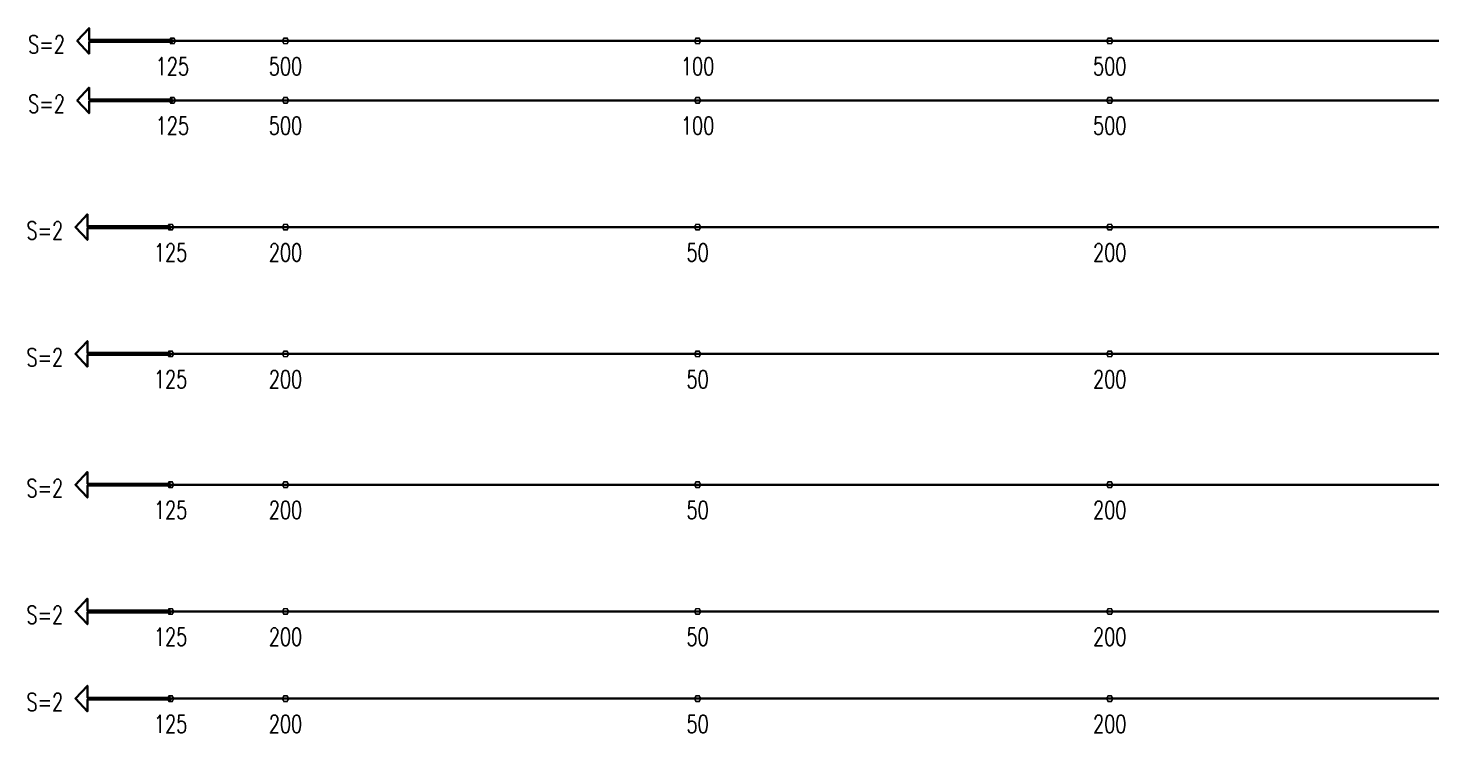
# Model space of a CAD drawing. Header units: millimetres. Extents: x 118516 to 587758, y -25561 to 50684.
# Drawn here: x 399802 to 417516, y 29767 to 38662 of the extents above; entities that cross this region are included whole.
import ezdxf

# ---------------------------------------------------------------- set-up
doc = ezdxf.new("R2010")
doc.units = ezdxf.units.MM
doc.layers.add('Current plane_Column', color=7, linetype='Continuous', true_color=0x4b00ff)
doc.layers.add('NDC_S-TENDON', color=6, linetype='Continuous', lineweight=35)
doc.layers.add('NDC_S_ANNO', color=7, linetype='Continuous', lineweight=20)
doc.styles.add('NDC_ANNO', font='', dxfattribs={"width": 0.8})
doc.styles.get('NDC_ANNO').set_extended_font_data('Dotum')

# ---------------------------------------------------------------- blocks, each defined once
blk = doc.blocks.new('HTB TDX')
at = {"layer": 'NDC_S-TENDON', "linetype": 'Continuous', "elevation": -173}
for points in [[(19022, 29012), (17972, 29012), (17972, 29162), (17822, 29000), (17972, 28838), (17972, 28988), (19022, 28988)], [(19022, 28262), (17972, 28262), (17972, 28412), (17822, 28250), (17972, 28088), (17972, 28238), (19022, 28238)]]:
    blk.add_lwpolyline(points, close=True, dxfattribs=at)
at = {"layer": 'NDC_S-TENDON', "linetype": 'Continuous'}
for points, elevation in [([(19062, 29000, 20, 20, 0), (19042, 29035, 20, 20, 0), (19002, 29035, 20, 20, 0), (18982, 29000, 20, 20, 0), (19002, 28965, 20, 20, 0), (19042, 28965, 20, 20, 0)], -173), ([(19062, 29000, 20, 20, 0), (19042, 29035, 20, 20, 0), (19002, 29035, 20, 20, 0), (18982, 29000, 20, 20, 0), (19002, 28965, 20, 20, 0), (19042, 28965, 20, 20, 0)], -173), ([(20490, 29000, 20, 20, 0), (20470, 29035, 20, 20, 0), (20430, 29035, 20, 20, 0), (20410, 29000, 20, 20, 0), (20430, 28965, 20, 20, 0), (20470, 28965, 20, 20, 0)], 3600), ([(20490, 29000, 20, 20, 0), (20470, 29035, 20, 20, 0), (20430, 29035, 20, 20, 0), (20410, 29000, 20, 20, 0), (20430, 28965, 20, 20, 0), (20470, 28965, 20, 20, 0)], 3600), ([(20490, 29000, 20, 20, 0), (20470, 29035, 20, 20, 0), (20430, 29035, 20, 20, 0), (20410, 29000, 20, 20, 0), (20430, 28965, 20, 20, 0), (20470, 28965, 20, 20, 0)], 3600), ([(20490, 29000, 20, 20, 0), (20470, 29035, 20, 20, 0), (20430, 29035, 20, 20, 0), (20410, 29000, 20, 20, 0), (20430, 28965, 20, 20, 0), (20470, 28965, 20, 20, 0)], 3600), ([(25690, 29000, 20, 20, 0), (25670, 29035, 20, 20, 0), (25630, 29035, 20, 20, 0), (25610, 29000, 20, 20, 0), (25630, 28965, 20, 20, 0), (25670, 28965, 20, 20, 0)], 3200), ([(25690, 29000, 20, 20, 0), (25670, 29035, 20, 20, 0), (25630, 29035, 20, 20, 0), (25610, 29000, 20, 20, 0), (25630, 28965, 20, 20, 0), (25670, 28965, 20, 20, 0)], 3200), ([(30890, 29000, 20, 20, 0), (30870, 29035, 20, 20, 0), (30830, 29035, 20, 20, 0), (30810, 29000, 20, 20, 0), (30830, 28965, 20, 20, 0), (30870, 28965, 20, 20, 0)], 3600), ([(30890, 29000, 20, 20, 0), (30870, 29035, 20, 20, 0), (30830, 29035, 20, 20, 0), (30810, 29000, 20, 20, 0), (30830, 28965, 20, 20, 0), (30870, 28965, 20, 20, 0)], 3600), ([(30890, 29000, 20, 20, 0), (30870, 29035, 20, 20, 0), (30830, 29035, 20, 20, 0), (30810, 29000, 20, 20, 0), (30830, 28965, 20, 20, 0), (30870, 28965, 20, 20, 0)], 3600), ([(30890, 29000, 20, 20, 0), (30870, 29035, 20, 20, 0), (30830, 29035, 20, 20, 0), (30810, 29000, 20, 20, 0), (30830, 28965, 20, 20, 0), (30870, 28965, 20, 20, 0)], 3600), ([(19062, 28250, 20, 20, 0), (19042, 28285, 20, 20, 0), (19002, 28285, 20, 20, 0), (18982, 28250, 20, 20, 0), (19002, 28215, 20, 20, 0), (19042, 28215, 20, 20, 0)], -173), ([(19062, 28250, 20, 20, 0), (19042, 28285, 20, 20, 0), (19002, 28285, 20, 20, 0), (18982, 28250, 20, 20, 0), (19002, 28215, 20, 20, 0), (19042, 28215, 20, 20, 0)], -173), ([(20490, 28250, 20, 20, 0), (20470, 28285, 20, 20, 0), (20430, 28285, 20, 20, 0), (20410, 28250, 20, 20, 0), (20430, 28215, 20, 20, 0), (20470, 28215, 20, 20, 0)], 3600), ([(20490, 28250, 20, 20, 0), (20470, 28285, 20, 20, 0), (20430, 28285, 20, 20, 0), (20410, 28250, 20, 20, 0), (20430, 28215, 20, 20, 0), (20470, 28215, 20, 20, 0)], 3600), ([(20490, 28250, 20, 20, 0), (20470, 28285, 20, 20, 0), (20430, 28285, 20, 20, 0), (20410, 28250, 20, 20, 0), (20430, 28215, 20, 20, 0), (20470, 28215, 20, 20, 0)], 3600), ([(20490, 28250, 20, 20, 0), (20470, 28285, 20, 20, 0), (20430, 28285, 20, 20, 0), (20410, 28250, 20, 20, 0), (20430, 28215, 20, 20, 0), (20470, 28215, 20, 20, 0)], 3600), ([(25690, 28250, 20, 20, 0), (25670, 28285, 20, 20, 0), (25630, 28285, 20, 20, 0), (25610, 28250, 20, 20, 0), (25630, 28215, 20, 20, 0), (25670, 28215, 20, 20, 0)], 3200), ([(25690, 28250, 20, 20, 0), (25670, 28285, 20, 20, 0), (25630, 28285, 20, 20, 0), (25610, 28250, 20, 20, 0), (25630, 28215, 20, 20, 0), (25670, 28215, 20, 20, 0)], 3200), ([(30890, 28250, 20, 20, 0), (30870, 28285, 20, 20, 0), (30830, 28285, 20, 20, 0), (30810, 28250, 20, 20, 0), (30830, 28215, 20, 20, 0), (30870, 28215, 20, 20, 0)], 3600), ([(30890, 28250, 20, 20, 0), (30870, 28285, 20, 20, 0), (30830, 28285, 20, 20, 0), (30810, 28250, 20, 20, 0), (30830, 28215, 20, 20, 0), (30870, 28215, 20, 20, 0)], 3600), ([(30890, 28250, 20, 20, 0), (30870, 28285, 20, 20, 0), (30830, 28285, 20, 20, 0), (30810, 28250, 20, 20, 0), (30830, 28215, 20, 20, 0), (30870, 28215, 20, 20, 0)], 3600), ([(30890, 28250, 20, 20, 0), (30870, 28285, 20, 20, 0), (30830, 28285, 20, 20, 0), (30810, 28250, 20, 20, 0), (30830, 28215, 20, 20, 0), (30870, 28215, 20, 20, 0)], 3600), ([(20490, 26650, 20, 20, 0), (20470, 26685, 20, 20, 0), (20430, 26685, 20, 20, 0), (20410, 26650, 20, 20, 0), (20430, 26615, 20, 20, 0), (20470, 26615, 20, 20, 0)], 3650), ([(20490, 26650, 20, 20, 0), (20470, 26685, 20, 20, 0), (20430, 26685, 20, 20, 0), (20410, 26650, 20, 20, 0), (20430, 26615, 20, 20, 0), (20470, 26615, 20, 20, 0)], 3650), ([(20490, 26650, 20, 20, 0), (20470, 26685, 20, 20, 0), (20430, 26685, 20, 20, 0), (20410, 26650, 20, 20, 0), (20430, 26615, 20, 20, 0), (20470, 26615, 20, 20, 0)], 3650), ([(20490, 26650, 20, 20, 0), (20470, 26685, 20, 20, 0), (20430, 26685, 20, 20, 0), (20410, 26650, 20, 20, 0), (20430, 26615, 20, 20, 0), (20470, 26615, 20, 20, 0)], 3650), ([(25690, 26650, 20, 20, 0), (25670, 26685, 20, 20, 0), (25630, 26685, 20, 20, 0), (25610, 26650, 20, 20, 0), (25630, 26615, 20, 20, 0), (25670, 26615, 20, 20, 0)], 3500), ([(25690, 26650, 20, 20, 0), (25670, 26685, 20, 20, 0), (25630, 26685, 20, 20, 0), (25610, 26650, 20, 20, 0), (25630, 26615, 20, 20, 0), (25670, 26615, 20, 20, 0)], 3500), ([(30890, 26650, 20, 20, 0), (30870, 26685, 20, 20, 0), (30830, 26685, 20, 20, 0), (30810, 26650, 20, 20, 0), (30830, 26615, 20, 20, 0), (30870, 26615, 20, 20, 0)], 3650), ([(30890, 26650, 20, 20, 0), (30870, 26685, 20, 20, 0), (30830, 26685, 20, 20, 0), (30810, 26650, 20, 20, 0), (30830, 26615, 20, 20, 0), (30870, 26615, 20, 20, 0)], 3650), ([(30890, 26650, 20, 20, 0), (30870, 26685, 20, 20, 0), (30830, 26685, 20, 20, 0), (30810, 26650, 20, 20, 0), (30830, 26615, 20, 20, 0), (30870, 26615, 20, 20, 0)], 3650), ([(30890, 26650, 20, 20, 0), (30870, 26685, 20, 20, 0), (30830, 26685, 20, 20, 0), (30810, 26650, 20, 20, 0), (30830, 26615, 20, 20, 0), (30870, 26615, 20, 20, 0)], 3650), ([(20490, 25050, 20, 20, 0), (20470, 25085, 20, 20, 0), (20430, 25085, 20, 20, 0), (20410, 25050, 20, 20, 0), (20430, 25015, 20, 20, 0), (20470, 25015, 20, 20, 0)], 3650), ([(20490, 25050, 20, 20, 0), (20470, 25085, 20, 20, 0), (20430, 25085, 20, 20, 0), (20410, 25050, 20, 20, 0), (20430, 25015, 20, 20, 0), (20470, 25015, 20, 20, 0)], 3650), ([(20490, 25050, 20, 20, 0), (20470, 25085, 20, 20, 0), (20430, 25085, 20, 20, 0), (20410, 25050, 20, 20, 0), (20430, 25015, 20, 20, 0), (20470, 25015, 20, 20, 0)], 3650), ([(20490, 25050, 20, 20, 0), (20470, 25085, 20, 20, 0), (20430, 25085, 20, 20, 0), (20410, 25050, 20, 20, 0), (20430, 25015, 20, 20, 0), (20470, 25015, 20, 20, 0)], 3650), ([(25690, 25050, 20, 20, 0), (25670, 25085, 20, 20, 0), (25630, 25085, 20, 20, 0), (25610, 25050, 20, 20, 0), (25630, 25015, 20, 20, 0), (25670, 25015, 20, 20, 0)], 3500), ([(25690, 25050, 20, 20, 0), (25670, 25085, 20, 20, 0), (25630, 25085, 20, 20, 0), (25610, 25050, 20, 20, 0), (25630, 25015, 20, 20, 0), (25670, 25015, 20, 20, 0)], 3500), ([(30890, 25050, 20, 20, 0), (30870, 25085, 20, 20, 0), (30830, 25085, 20, 20, 0), (30810, 25050, 20, 20, 0), (30830, 25015, 20, 20, 0), (30870, 25015, 20, 20, 0)], 3650), ([(30890, 25050, 20, 20, 0), (30870, 25085, 20, 20, 0), (30830, 25085, 20, 20, 0), (30810, 25050, 20, 20, 0), (30830, 25015, 20, 20, 0), (30870, 25015, 20, 20, 0)], 3650), ([(30890, 25050, 20, 20, 0), (30870, 25085, 20, 20, 0), (30830, 25085, 20, 20, 0), (30810, 25050, 20, 20, 0), (30830, 25015, 20, 20, 0), (30870, 25015, 20, 20, 0)], 3650), ([(30890, 25050, 20, 20, 0), (30870, 25085, 20, 20, 0), (30830, 25085, 20, 20, 0), (30810, 25050, 20, 20, 0), (30830, 25015, 20, 20, 0), (30870, 25015, 20, 20, 0)], 3650), ([(20490, 23400, 20, 20, 0), (20470, 23435, 20, 20, 0), (20430, 23435, 20, 20, 0), (20410, 23400, 20, 20, 0), (20430, 23365, 20, 20, 0), (20470, 23365, 20, 20, 0)], 3650), ([(20490, 23400, 20, 20, 0), (20470, 23435, 20, 20, 0), (20430, 23435, 20, 20, 0), (20410, 23400, 20, 20, 0), (20430, 23365, 20, 20, 0), (20470, 23365, 20, 20, 0)], 3650), ([(20490, 23400, 20, 20, 0), (20470, 23435, 20, 20, 0), (20430, 23435, 20, 20, 0), (20410, 23400, 20, 20, 0), (20430, 23365, 20, 20, 0), (20470, 23365, 20, 20, 0)], 3650), ([(20490, 23400, 20, 20, 0), (20470, 23435, 20, 20, 0), (20430, 23435, 20, 20, 0), (20410, 23400, 20, 20, 0), (20430, 23365, 20, 20, 0), (20470, 23365, 20, 20, 0)], 3650), ([(25690, 23400, 20, 20, 0), (25670, 23435, 20, 20, 0), (25630, 23435, 20, 20, 0), (25610, 23400, 20, 20, 0), (25630, 23365, 20, 20, 0), (25670, 23365, 20, 20, 0)], 3500), ([(25690, 23400, 20, 20, 0), (25670, 23435, 20, 20, 0), (25630, 23435, 20, 20, 0), (25610, 23400, 20, 20, 0), (25630, 23365, 20, 20, 0), (25670, 23365, 20, 20, 0)], 3500), ([(30890, 23400, 20, 20, 0), (30870, 23435, 20, 20, 0), (30830, 23435, 20, 20, 0), (30810, 23400, 20, 20, 0), (30830, 23365, 20, 20, 0), (30870, 23365, 20, 20, 0)], 3650), ([(30890, 23400, 20, 20, 0), (30870, 23435, 20, 20, 0), (30830, 23435, 20, 20, 0), (30810, 23400, 20, 20, 0), (30830, 23365, 20, 20, 0), (30870, 23365, 20, 20, 0)], 3650), ([(30890, 23400, 20, 20, 0), (30870, 23435, 20, 20, 0), (30830, 23435, 20, 20, 0), (30810, 23400, 20, 20, 0), (30830, 23365, 20, 20, 0), (30870, 23365, 20, 20, 0)], 3650), ([(30890, 23400, 20, 20, 0), (30870, 23435, 20, 20, 0), (30830, 23435, 20, 20, 0), (30810, 23400, 20, 20, 0), (30830, 23365, 20, 20, 0), (30870, 23365, 20, 20, 0)], 3650), ([(20490, 21800, 20, 20, 0), (20470, 21835, 20, 20, 0), (20430, 21835, 20, 20, 0), (20410, 21800, 20, 20, 0), (20430, 21765, 20, 20, 0), (20470, 21765, 20, 20, 0)], 3650), ([(20490, 21800, 20, 20, 0), (20470, 21835, 20, 20, 0), (20430, 21835, 20, 20, 0), (20410, 21800, 20, 20, 0), (20430, 21765, 20, 20, 0), (20470, 21765, 20, 20, 0)], 3650), ([(20490, 21800, 20, 20, 0), (20470, 21835, 20, 20, 0), (20430, 21835, 20, 20, 0), (20410, 21800, 20, 20, 0), (20430, 21765, 20, 20, 0), (20470, 21765, 20, 20, 0)], 3650), ([(20490, 21800, 20, 20, 0), (20470, 21835, 20, 20, 0), (20430, 21835, 20, 20, 0), (20410, 21800, 20, 20, 0), (20430, 21765, 20, 20, 0), (20470, 21765, 20, 20, 0)], 3650), ([(25690, 21800, 20, 20, 0), (25670, 21835, 20, 20, 0), (25630, 21835, 20, 20, 0), (25610, 21800, 20, 20, 0), (25630, 21765, 20, 20, 0), (25670, 21765, 20, 20, 0)], 3500), ([(25690, 21800, 20, 20, 0), (25670, 21835, 20, 20, 0), (25630, 21835, 20, 20, 0), (25610, 21800, 20, 20, 0), (25630, 21765, 20, 20, 0), (25670, 21765, 20, 20, 0)], 3500), ([(30890, 21800, 20, 20, 0), (30870, 21835, 20, 20, 0), (30830, 21835, 20, 20, 0), (30810, 21800, 20, 20, 0), (30830, 21765, 20, 20, 0), (30870, 21765, 20, 20, 0)], 3650), ([(30890, 21800, 20, 20, 0), (30870, 21835, 20, 20, 0), (30830, 21835, 20, 20, 0), (30810, 21800, 20, 20, 0), (30830, 21765, 20, 20, 0), (30870, 21765, 20, 20, 0)], 3650), ([(30890, 21800, 20, 20, 0), (30870, 21835, 20, 20, 0), (30830, 21835, 20, 20, 0), (30810, 21800, 20, 20, 0), (30830, 21765, 20, 20, 0), (30870, 21765, 20, 20, 0)], 3650), ([(30890, 21800, 20, 20, 0), (30870, 21835, 20, 20, 0), (30830, 21835, 20, 20, 0), (30810, 21800, 20, 20, 0), (30830, 21765, 20, 20, 0), (30870, 21765, 20, 20, 0)], 3650), ([(20490, 20700, 20, 20, 0), (20470, 20735, 20, 20, 0), (20430, 20735, 20, 20, 0), (20410, 20700, 20, 20, 0), (20430, 20665, 20, 20, 0), (20470, 20665, 20, 20, 0)], 3650), ([(20490, 20700, 20, 20, 0), (20470, 20735, 20, 20, 0), (20430, 20735, 20, 20, 0), (20410, 20700, 20, 20, 0), (20430, 20665, 20, 20, 0), (20470, 20665, 20, 20, 0)], 3650), ([(20490, 20700, 20, 20, 0), (20470, 20735, 20, 20, 0), (20430, 20735, 20, 20, 0), (20410, 20700, 20, 20, 0), (20430, 20665, 20, 20, 0), (20470, 20665, 20, 20, 0)], 3650), ([(20490, 20700, 20, 20, 0), (20470, 20735, 20, 20, 0), (20430, 20735, 20, 20, 0), (20410, 20700, 20, 20, 0), (20430, 20665, 20, 20, 0), (20470, 20665, 20, 20, 0)], 3650), ([(25690, 20700, 20, 20, 0), (25670, 20735, 20, 20, 0), (25630, 20735, 20, 20, 0), (25610, 20700, 20, 20, 0), (25630, 20665, 20, 20, 0), (25670, 20665, 20, 20, 0)], 3500), ([(25690, 20700, 20, 20, 0), (25670, 20735, 20, 20, 0), (25630, 20735, 20, 20, 0), (25610, 20700, 20, 20, 0), (25630, 20665, 20, 20, 0), (25670, 20665, 20, 20, 0)], 3500), ([(30890, 20700, 20, 20, 0), (30870, 20735, 20, 20, 0), (30830, 20735, 20, 20, 0), (30810, 20700, 20, 20, 0), (30830, 20665, 20, 20, 0), (30870, 20665, 20, 20, 0)], 3650), ([(30890, 20700, 20, 20, 0), (30870, 20735, 20, 20, 0), (30830, 20735, 20, 20, 0), (30810, 20700, 20, 20, 0), (30830, 20665, 20, 20, 0), (30870, 20665, 20, 20, 0)], 3650), ([(30890, 20700, 20, 20, 0), (30870, 20735, 20, 20, 0), (30830, 20735, 20, 20, 0), (30810, 20700, 20, 20, 0), (30830, 20665, 20, 20, 0), (30870, 20665, 20, 20, 0)], 3650), ([(30890, 20700, 20, 20, 0), (30870, 20735, 20, 20, 0), (30830, 20735, 20, 20, 0), (30810, 20700, 20, 20, 0), (30830, 20665, 20, 20, 0), (30870, 20665, 20, 20, 0)], 3650)]:
    blk.add_lwpolyline(points, format="xyseb", close=True, dxfattribs=dict(at, elevation=elevation))
for points in [[(19000, 26662), (17950, 26662), (17950, 26812), (17800, 26650), (17950, 26488), (17950, 26638), (19000, 26638)], [(19000, 25062), (17950, 25062), (17950, 25212), (17800, 25050), (17950, 24888), (17950, 25038), (19000, 25038)], [(19000, 23412), (17950, 23412), (17950, 23562), (17800, 23400), (17950, 23238), (17950, 23388), (19000, 23388)], [(19000, 21812), (17950, 21812), (17950, 21962), (17800, 21800), (17950, 21638), (17950, 21788), (19000, 21788)], [(19000, 20712), (17950, 20712), (17950, 20862), (17800, 20700), (17950, 20538), (17950, 20688), (19000, 20688)]]:
    blk.add_lwpolyline(points, close=True, dxfattribs=at)
for points in [[(19040, 26650, 20, 20, 0), (19020, 26685, 20, 20, 0), (18980, 26685, 20, 20, 0), (18960, 26650, 20, 20, 0), (18980, 26615, 20, 20, 0), (19020, 26615, 20, 20, 0)], [(19040, 26650, 20, 20, 0), (19020, 26685, 20, 20, 0), (18980, 26685, 20, 20, 0), (18960, 26650, 20, 20, 0), (18980, 26615, 20, 20, 0), (19020, 26615, 20, 20, 0)], [(19040, 25050, 20, 20, 0), (19020, 25085, 20, 20, 0), (18980, 25085, 20, 20, 0), (18960, 25050, 20, 20, 0), (18980, 25015, 20, 20, 0), (19020, 25015, 20, 20, 0)], [(19040, 25050, 20, 20, 0), (19020, 25085, 20, 20, 0), (18980, 25085, 20, 20, 0), (18960, 25050, 20, 20, 0), (18980, 25015, 20, 20, 0), (19020, 25015, 20, 20, 0)], [(19040, 23400, 20, 20, 0), (19020, 23435, 20, 20, 0), (18980, 23435, 20, 20, 0), (18960, 23400, 20, 20, 0), (18980, 23365, 20, 20, 0), (19020, 23365, 20, 20, 0)], [(19040, 23400, 20, 20, 0), (19020, 23435, 20, 20, 0), (18980, 23435, 20, 20, 0), (18960, 23400, 20, 20, 0), (18980, 23365, 20, 20, 0), (19020, 23365, 20, 20, 0)], [(19040, 21800, 20, 20, 0), (19020, 21835, 20, 20, 0), (18980, 21835, 20, 20, 0), (18960, 21800, 20, 20, 0), (18980, 21765, 20, 20, 0), (19020, 21765, 20, 20, 0)], [(19040, 21800, 20, 20, 0), (19020, 21835, 20, 20, 0), (18980, 21835, 20, 20, 0), (18960, 21800, 20, 20, 0), (18980, 21765, 20, 20, 0), (19020, 21765, 20, 20, 0)], [(19040, 20700, 20, 20, 0), (19020, 20735, 20, 20, 0), (18980, 20735, 20, 20, 0), (18960, 20700, 20, 20, 0), (18980, 20665, 20, 20, 0), (19020, 20665, 20, 20, 0)], [(19040, 20700, 20, 20, 0), (19020, 20735, 20, 20, 0), (18980, 20735, 20, 20, 0), (18960, 20700, 20, 20, 0), (18980, 20665, 20, 20, 0), (19020, 20665, 20, 20, 0)]]:
    blk.add_lwpolyline(points, format="xyseb", close=True, dxfattribs=at)
for points in [[(19000, 29000, 6896), (19730, 29000, 6952), (18370, 29000, 3440), (19063, 29000, 3529), (19757, 29000, 3582), (20450, 29000, 3600)], [(20450, 29000, 3600), (21143, 29000, 3582), (21837, 29000, 3529), (22530, 29000, 3440), (23570, 29000, 3307), (24610, 29000, 3227), (25650, 29000, 3200), (26690, 29000, 3227), (27730, 29000, 3307), (28770, 29000, 3440), (29463, 29000, 3529), (30157, 29000, 3582), (30850, 29000, 3600)], [(30850, 29000, 3600), (31543, 29000, 3582), (32237, 29000, 3529), (32930, 29000, 3440), (33710, 29000, 3335), (34490, 29000, 3260), (35270, 29000, 3215), (36050, 29000, 3200), (36830, 29000, 3215), (37610, 29000, 3260), (38390, 29000, 3335), (39170, 29000, 3440), (39863, 29000, 3529), (40557, 29000, 3582), (41250, 29000, 3600)], [(19000, 28250, 6896), (19730, 28250, 6952), (18370, 28250, 3440), (19063, 28250, 3529), (19757, 28250, 3582), (20450, 28250, 3600)], [(20450, 28250, 3600), (21143, 28250, 3582), (21837, 28250, 3529), (22530, 28250, 3440), (23570, 28250, 3307), (24610, 28250, 3227), (25650, 28250, 3200), (26690, 28250, 3227), (27730, 28250, 3307), (28770, 28250, 3440), (29463, 28250, 3529), (30157, 28250, 3582), (30850, 28250, 3600)], [(30850, 28250, 3600), (31543, 28250, 3582), (32237, 28250, 3529), (32930, 28250, 3440), (33710, 28250, 3335), (34490, 28250, 3260), (35270, 28250, 3215), (36050, 28250, 3200), (36830, 28250, 3215), (37610, 28250, 3260), (38390, 28250, 3335), (39170, 28250, 3440), (39863, 28250, 3529), (40557, 28250, 3582), (41250, 28250, 3600)], [(19000, 26650, 7165), (19730, 26650, 7186), (18370, 26650, 3590), (19063, 26650, 3623), (19757, 26650, 3643), (20450, 26650, 3650)], [(20450, 26650, 3650), (21143, 26650, 3643), (21837, 26650, 3623), (22530, 26650, 3590), (23570, 26650, 3540), (24610, 26650, 3510), (25650, 26650, 3500), (26690, 26650, 3510), (27730, 26650, 3540), (28770, 26650, 3590), (29463, 26650, 3623), (30157, 26650, 3643), (30850, 26650, 3650)], [(30850, 26650, 3650), (31543, 26650, 3643), (32237, 26650, 3623), (32930, 26650, 3590), (33710, 26650, 3551), (34490, 26650, 3522), (35270, 26650, 3506), (36050, 26650, 3500), (36830, 26650, 3506), (37610, 26650, 3522), (38390, 26650, 3551), (39170, 26650, 3590), (39863, 26650, 3623), (40557, 26650, 3643), (41250, 26650, 3650)], [(19000, 25050, 7165), (19730, 25050, 7186), (18370, 25050, 3590), (19063, 25050, 3623), (19757, 25050, 3643), (20450, 25050, 3650)], [(20450, 25050, 3650), (21143, 25050, 3643), (21837, 25050, 3623), (22530, 25050, 3590), (23570, 25050, 3540), (24610, 25050, 3510), (25650, 25050, 3500), (26690, 25050, 3510), (27730, 25050, 3540), (28770, 25050, 3590), (29463, 25050, 3623), (30157, 25050, 3643), (30850, 25050, 3650)], [(30850, 25050, 3650), (31543, 25050, 3643), (32237, 25050, 3623), (32930, 25050, 3590), (33710, 25050, 3551), (34490, 25050, 3522), (35270, 25050, 3506), (36050, 25050, 3500), (36830, 25050, 3506), (37610, 25050, 3522), (38390, 25050, 3551), (39170, 25050, 3590), (39863, 25050, 3623), (40557, 25050, 3643), (41250, 25050, 3650)], [(19000, 23400, 7165), (19730, 23400, 7186), (18370, 23400, 3590), (19063, 23400, 3623), (19757, 23400, 3643), (20450, 23400, 3650)], [(20450, 23400, 3650), (21143, 23400, 3643), (21837, 23400, 3623), (22530, 23400, 3590), (23570, 23400, 3540), (24610, 23400, 3510), (25650, 23400, 3500), (26690, 23400, 3510), (27730, 23400, 3540), (28770, 23400, 3590), (29463, 23400, 3623), (30157, 23400, 3643), (30850, 23400, 3650)], [(30850, 23400, 3650), (31543, 23400, 3643), (32237, 23400, 3623), (32930, 23400, 3590), (33710, 23400, 3551), (34490, 23400, 3522), (35270, 23400, 3506), (36050, 23400, 3500), (36830, 23400, 3506), (37610, 23400, 3522), (38390, 23400, 3551), (39170, 23400, 3590), (39863, 23400, 3623), (40557, 23400, 3643), (41250, 23400, 3650)], [(19000, 21800, 7165), (19730, 21800, 7186), (18370, 21800, 3590), (19063, 21800, 3623), (19757, 21800, 3643), (20450, 21800, 3650)], [(20450, 21800, 3650), (21143, 21800, 3643), (21837, 21800, 3623), (22530, 21800, 3590), (23570, 21800, 3540), (24610, 21800, 3510), (25650, 21800, 3500), (26690, 21800, 3510), (27730, 21800, 3540), (28770, 21800, 3590), (29463, 21800, 3623), (30157, 21800, 3643), (30850, 21800, 3650)], [(30850, 21800, 3650), (31543, 21800, 3643), (32237, 21800, 3623), (32930, 21800, 3590), (33710, 21800, 3551), (34490, 21800, 3522), (35270, 21800, 3506), (36050, 21800, 3500), (36830, 21800, 3506), (37610, 21800, 3522), (38390, 21800, 3551), (39170, 21800, 3590), (39863, 21800, 3623), (40557, 21800, 3643), (41250, 21800, 3650)], [(19000, 20700, 7165), (19730, 20700, 7186), (18370, 20700, 3590), (19063, 20700, 3623), (19757, 20700, 3643), (20450, 20700, 3650)], [(20450, 20700, 3650), (21143, 20700, 3643), (21837, 20700, 3623), (22530, 20700, 3590), (23570, 20700, 3540), (24610, 20700, 3510), (25650, 20700, 3500), (26690, 20700, 3510), (27730, 20700, 3540), (28770, 20700, 3590), (29463, 20700, 3623), (30157, 20700, 3643), (30850, 20700, 3650)], [(30850, 20700, 3650), (31543, 20700, 3643), (32237, 20700, 3623), (32930, 20700, 3590), (33710, 20700, 3551), (34490, 20700, 3522), (35270, 20700, 3506), (36050, 20700, 3500), (36830, 20700, 3506), (37610, 20700, 3522), (38390, 20700, 3551), (39170, 20700, 3590), (39863, 20700, 3623), (40557, 20700, 3643), (41250, 20700, 3650)]]:
    blk.add_polyline3d(points, dxfattribs=at)
at = {"layer": 'NDC_S_ANNO', "linetype": 'Continuous', "char_height": 225, "attachment_point": 5, "rotation": 0, "line_spacing_factor": 0.75, "style": 'NDC_ANNO'}
for insert in [(17435, 28957, 3598), (17435, 28207, 3598), (17413, 26607, 3771), (17413, 25007, 3771), (17413, 23357, 3771), (17413, 21757, 3771), (17413, 20657, 3771)]:
    blk.add_mtext('\\FSTANDARD.shx;S=2', dxfattribs=dict(at, insert=insert))
at = {"layer": 'NDC_S_ANNO', "linetype": 'Continuous', "char_height": 225, "attachment_point": 5, "line_spacing_factor": 0.75, "style": 'NDC_ANNO'}
for s, insert in [('\\FSTANDARD.shx;125', (19022, 28680, 3473)), ('\\FSTANDARD.shx;500', (20450, 28680, 3600)), ('\\FSTANDARD.shx;100', (25650, 28680, 3200)), ('\\FSTANDARD.shx;500', (30850, 28680, 3600)), ('\\FSTANDARD.shx;125', (19022, 27930, 3473)), ('\\FSTANDARD.shx;500', (20450, 27930, 3600)), ('\\FSTANDARD.shx;100', (25650, 27930, 3200)), ('\\FSTANDARD.shx;500', (30850, 27930, 3600)), ('\\FSTANDARD.shx;125', (19000, 26330, 3646)), ('\\FSTANDARD.shx;200', (20450, 26330, 3650)), ('\\FSTANDARD.shx;50', (25650, 26330, 3500)), ('\\FSTANDARD.shx;200', (30850, 26330, 3650)), ('\\FSTANDARD.shx;125', (19000, 24730, 3646)), ('\\FSTANDARD.shx;200', (20450, 24730, 3650)), ('\\FSTANDARD.shx;50', (25650, 24730, 3500)), ('\\FSTANDARD.shx;200', (30850, 24730, 3650)), ('\\FSTANDARD.shx;125', (19000, 23080, 3646)), ('\\FSTANDARD.shx;200', (20450, 23080, 3650)), ('\\FSTANDARD.shx;50', (25650, 23080, 3500)), ('\\FSTANDARD.shx;200', (30850, 23080, 3650)), ('\\FSTANDARD.shx;125', (19000, 21480, 3646)), ('\\FSTANDARD.shx;200', (20450, 21480, 3650)), ('\\FSTANDARD.shx;50', (25650, 21480, 3500)), ('\\FSTANDARD.shx;200', (30850, 21480, 3650)), ('\\FSTANDARD.shx;125', (19000, 20380, 3646)), ('\\FSTANDARD.shx;200', (20450, 20380, 3650)), ('\\FSTANDARD.shx;50', (25650, 20380, 3500)), ('\\FSTANDARD.shx;200', (30850, 20380, 3650))]:
    blk.add_mtext(s, dxfattribs=dict(at, insert=insert))

msp = doc.modelspace()

# ---------------------------------------------------------------- block references
at = {"layer": 'Current plane_Column'}
msp.add_blockref('HTB TDX', (382600, 9500), dxfattribs=at)

doc.saveas('drawing.dxf')
